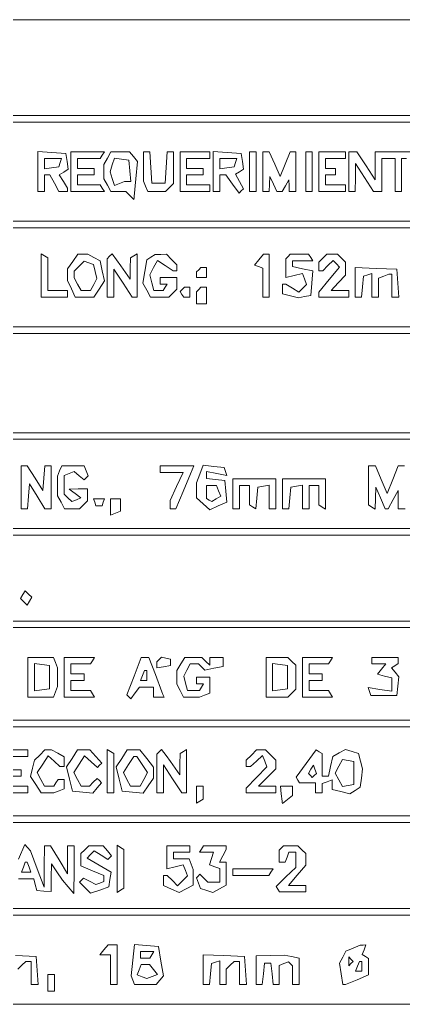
# Paper-space layout 'AN-01-DGE-004' of a CAD drawing. Header units: metres, sheet in millimetres. Extents: x 12 to 193, y 4 to 291.
# Drawn here: x 114.35 to 128.58, y 78.78 to 115.36 of the extents above; entities that cross this region are included whole.
import ezdxf

# ---------------------------------------------------------------- set-up
doc = ezdxf.new("R2010")
doc.units = ezdxf.units.M
doc.layers.add('DGE_CONTORNOS', color=7, linetype='Continuous', lineweight=0)
doc.layers.add('DGE_DATOS', color=7, linetype='Continuous', lineweight=0)

# ---------------------------------------------------------------- blocks, each defined once
blk = doc.blocks.new('LP_REF_DGE_MT_004')
at = {"layer": 'DGE_CONTORNOS'}
for points in [[(180.58, 113.582), (180.58, 111.801), (120.727, 111.801), (60.874, 111.801), (60.874, 113.582), (60.874, 115.362), (120.727, 115.362), (180.58, 115.362)], [(180.58, 109.714), (180.58, 107.873), (120.727, 107.873), (60.874, 107.873), (60.874, 109.714), (60.874, 111.556), (120.727, 111.556), (180.58, 111.556)], [(115.018, 109.721), (115.018, 108.978), (115.141, 108.978), (115.263, 108.978), (115.263, 109.285), (115.263, 109.591), (115.365, 109.591), (115.467, 109.591), (115.632, 109.285), (115.796, 108.978), (115.959, 108.978), (116.123, 108.978), (116.123, 109.041), (116.123, 109.104), (115.969, 109.351), (115.816, 109.599), (115.98, 109.701), (116.144, 109.803), (116.103, 110.096), (116.061, 110.389), (115.54, 110.427), (115.018, 110.465)], [(115.847, 110.052), (115.797, 109.898), (115.53, 109.859), (115.263, 109.82), (115.263, 110.013), (115.263, 110.205), (115.581, 110.205), (115.898, 110.205)], [(116.246, 109.714), (116.246, 108.978), (116.867, 108.978), (117.488, 108.978), (117.412, 109.1), (117.336, 109.223), (116.914, 109.223), (116.491, 109.223), (116.491, 109.407), (116.491, 109.591), (116.798, 109.591), (117.105, 109.591), (117.105, 109.714), (117.105, 109.837), (116.798, 109.837), (116.491, 109.837), (116.491, 110.021), (116.491, 110.205), (116.914, 110.205), (117.336, 110.205), (117.412, 110.328), (117.488, 110.451), (116.867, 110.451), (116.246, 110.451)], [(117.6, 110.213), (117.473, 109.976), (117.473, 109.714), (117.473, 109.453), (117.6, 109.215), (117.728, 108.978), (118.006, 108.978), (118.284, 108.978), (118.431, 108.83), (118.578, 108.683), (118.589, 108.738), (118.6, 108.793), (118.66, 109.444), (118.72, 110.095), (118.573, 110.273), (118.425, 110.451), (118.077, 110.451), (117.728, 110.451)], [(118.433, 109.745), (118.471, 109.346), (118.351, 109.346), (118.23, 109.346), (118.047, 109.276), (117.864, 109.205), (117.783, 109.46), (117.702, 109.714), (117.783, 109.967), (117.863, 110.22), (118.128, 110.182), (118.394, 110.144)], [(118.947, 109.908), (118.947, 109.366), (119.021, 109.172), (119.096, 108.978), (119.426, 108.978), (119.757, 108.978), (119.904, 109.125), (120.052, 109.272), (120.052, 109.862), (120.052, 110.451), (119.936, 110.451), (119.82, 110.451), (119.782, 109.868), (119.745, 109.285), (119.499, 109.285), (119.254, 109.285), (119.216, 109.868), (119.179, 110.451), (119.063, 110.451), (118.947, 110.451)], [(120.297, 109.714), (120.297, 108.978), (120.85, 108.978), (121.402, 108.978), (121.402, 109.1), (121.402, 109.223), (120.972, 109.223), (120.543, 109.223), (120.543, 109.407), (120.543, 109.591), (120.85, 109.591), (121.157, 109.591), (121.157, 109.714), (121.157, 109.837), (120.85, 109.837), (120.543, 109.837), (120.543, 110.021), (120.543, 110.205), (120.972, 110.205), (121.402, 110.205), (121.402, 110.328), (121.402, 110.451), (120.85, 110.451), (120.297, 110.451)], [(121.525, 109.721), (121.525, 108.978), (121.648, 108.978), (121.771, 108.978), (121.771, 109.285), (121.771, 109.591), (121.883, 109.591), (121.996, 109.591), (122.241, 109.254), (122.487, 108.917), (122.568, 108.998), (122.65, 109.079), (122.504, 109.351), (122.359, 109.623), (122.505, 109.713), (122.651, 109.803), (122.61, 110.096), (122.569, 110.389), (122.047, 110.427), (121.525, 110.465)], [(122.354, 110.052), (122.304, 109.898), (122.037, 109.859), (121.771, 109.82), (121.771, 110.013), (121.771, 110.205), (122.088, 110.205), (122.405, 110.205)], [(122.875, 109.714), (122.875, 108.978), (122.998, 108.978), (123.121, 108.978), (123.121, 109.714), (123.121, 110.451), (122.998, 110.451), (122.875, 110.451)], [(123.367, 109.714), (123.367, 108.978), (123.489, 108.978), (123.612, 108.978), (123.62, 109.254), (123.629, 109.53), (123.762, 109.254), (123.895, 108.978), (123.993, 108.978), (124.091, 108.978), (124.216, 109.192), (124.341, 109.407), (124.345, 109.192), (124.349, 108.978), (124.472, 108.978), (124.594, 108.978), (124.594, 109.714), (124.594, 110.451), (124.488, 110.451), (124.382, 110.451), (124.197, 109.99), (124.013, 109.53), (123.811, 109.99), (123.609, 110.451), (123.488, 110.451), (123.367, 110.451)], [(124.963, 109.714), (124.963, 108.978), (125.085, 108.978), (125.208, 108.978), (125.208, 109.714), (125.208, 110.451), (125.085, 110.451), (124.963, 110.451)], [(125.454, 109.714), (125.454, 108.978), (125.945, 108.978), (126.436, 108.978), (126.436, 109.1), (126.436, 109.223), (126.068, 109.223), (125.699, 109.223), (125.699, 109.407), (125.699, 109.591), (125.883, 109.591), (126.068, 109.591), (126.068, 109.714), (126.068, 109.837), (125.883, 109.837), (125.699, 109.837), (125.699, 110.021), (125.699, 110.205), (126.068, 110.205), (126.436, 110.205), (126.436, 110.328), (126.436, 110.451), (125.945, 110.451), (125.454, 110.451)], [(180.58, 105.786), (180.58, 103.944), (120.727, 103.944), (60.874, 103.944), (60.874, 105.786), (60.874, 107.627), (120.727, 107.627), (180.58, 107.627)], [(115.141, 105.854), (115.141, 105.049), (115.632, 105.049), (116.123, 105.049), (116.123, 105.172), (116.123, 105.294), (115.754, 105.294), (115.386, 105.294), (115.386, 105.901), (115.386, 106.508), (115.263, 106.584), (115.141, 106.659)], [(116.314, 106.372), (116.123, 106.099), (116.123, 105.887), (116.123, 105.674), (116.265, 105.362), (116.408, 105.049), (116.754, 105.049), (117.099, 105.049), (117.297, 105.351), (117.495, 105.653), (117.413, 106.027), (117.331, 106.401), (117.103, 106.523), (116.876, 106.645), (116.69, 106.645), (116.505, 106.645)], [(117.685, 106.57), (117.596, 106.481), (117.596, 105.765), (117.596, 105.049), (117.719, 105.049), (117.842, 105.049), (117.844, 105.571), (117.846, 106.092), (118.181, 105.572), (118.517, 105.051), (118.609, 105.05), (118.701, 105.049), (118.701, 105.854), (118.701, 106.659), (118.578, 106.584), (118.456, 106.508), (118.449, 106.116), (118.443, 105.724), (118.27, 105.97), (118.098, 106.215), (117.936, 106.437), (117.774, 106.659)], [(119.219, 106.541), (119.061, 106.441), (118.99, 106.007), (118.92, 105.574), (119.06, 105.311), (119.201, 105.049), (119.54, 105.049), (119.88, 105.049), (120.027, 105.196), (120.174, 105.344), (120.174, 105.565), (120.174, 105.786), (119.867, 105.786), (119.561, 105.786), (119.561, 105.663), (119.561, 105.54), (119.691, 105.54), (119.821, 105.54), (119.745, 105.417), (119.669, 105.294), (119.494, 105.294), (119.32, 105.294), (119.245, 105.59), (119.171, 105.885), (119.313, 106.151), (119.455, 106.416), (119.749, 106.224), (120.043, 106.031), (120.109, 106.031), (120.174, 106.031), (120.174, 106.145), (120.174, 106.259), (119.981, 106.452), (119.789, 106.645), (119.582, 106.643), (119.376, 106.641)], [(123.228, 106.441), (123.06, 106.237), (123.213, 106.185), (123.367, 106.133), (123.367, 105.591), (123.367, 105.049), (123.489, 105.049), (123.612, 105.049), (123.612, 105.847), (123.612, 106.645), (123.504, 106.645), (123.397, 106.645)], [(124.308, 106.563), (124.226, 106.481), (124.226, 106.131), (124.226, 105.781), (124.532, 105.858), (124.838, 105.934), (124.916, 105.729), (124.995, 105.523), (124.853, 105.381), (124.711, 105.239), (124.47, 105.39), (124.229, 105.54), (124.166, 105.54), (124.103, 105.54), (124.103, 105.358), (124.103, 105.176), (124.4, 105.102), (124.698, 105.027), (124.922, 105.07), (125.147, 105.112), (125.185, 105.573), (125.223, 106.034), (124.847, 106.109), (124.472, 106.185), (124.472, 106.292), (124.472, 106.399), (124.847, 106.399), (125.223, 106.399), (125.147, 106.522), (125.071, 106.645), (124.73, 106.645), (124.39, 106.645)], [(125.601, 106.498), (125.454, 106.35), (125.454, 106.191), (125.454, 106.031), (125.524, 106.031), (125.594, 106.031), (125.786, 106.223), (125.978, 106.415), (126.1, 106.293), (126.222, 106.171), (125.838, 105.705), (125.454, 105.238), (125.454, 105.144), (125.454, 105.049), (126.006, 105.049), (126.559, 105.049), (126.559, 105.172), (126.559, 105.294), (126.23, 105.294), (125.902, 105.294), (126.169, 105.579), (126.436, 105.863), (126.436, 106.106), (126.436, 106.35), (126.289, 106.498), (126.141, 106.645), (125.945, 106.645), (125.748, 106.645)], [(117.148, 106.003), (117.215, 105.746), (117.094, 105.52), (116.974, 105.294), (116.798, 105.294), (116.623, 105.294), (116.495, 105.532), (116.368, 105.769), (116.368, 105.891), (116.368, 106.014), (116.556, 106.201), (116.744, 106.389), (116.912, 106.324), (117.081, 106.26)], [(120.993, 106.072), (120.911, 105.99), (120.911, 105.888), (120.911, 105.786), (121.095, 105.786), (121.279, 105.786), (121.279, 105.97), (121.279, 106.154), (121.177, 106.154), (121.075, 106.154)], [(126.804, 105.6), (126.804, 105.049), (126.919, 105.049), (127.034, 105.049), (127.073, 105.438), (127.111, 105.828), (127.265, 105.878), (127.418, 105.929), (127.418, 105.489), (127.418, 105.049), (127.541, 105.049), (127.664, 105.049), (127.664, 105.404), (127.664, 105.759), (127.858, 105.834), (128.052, 105.908), (128.104, 105.908), (128.155, 105.908), (128.155, 105.479), (128.155, 105.049), (128.285, 105.049), (128.415, 105.049), (128.377, 105.571), (128.339, 106.092), (127.572, 106.122), (126.804, 106.152)], [(120.382, 105.339), (120.304, 105.26), (120.369, 105.155), (120.434, 105.049), (120.55, 105.049), (120.666, 105.049), (120.666, 105.233), (120.666, 105.417), (120.563, 105.417), (120.461, 105.417)], [(120.993, 105.335), (120.911, 105.253), (120.911, 105.028), (120.911, 104.803), (121.095, 104.803), (121.279, 104.803), (121.279, 105.11), (121.279, 105.417), (121.177, 105.417), (121.075, 105.417)], [(180.58, 101.857), (180.58, 100.015), (120.727, 100.015), (60.874, 100.015), (60.874, 101.857), (60.874, 103.698), (120.727, 103.698), (180.58, 103.698)], [(180.58, 98.112), (180.58, 96.455), (120.727, 96.455), (60.874, 96.455), (60.874, 98.112), (60.874, 99.77), (120.727, 99.77), (180.58, 99.77)], [(114.404, 97.989), (114.404, 97.191), (114.519, 97.191), (114.635, 97.191), (114.673, 97.652), (114.711, 98.112), (114.997, 97.652), (115.283, 97.191), (115.396, 97.191), (115.509, 97.191), (115.509, 97.989), (115.509, 98.787), (115.394, 98.787), (115.278, 98.787), (115.24, 98.327), (115.202, 97.867), (114.916, 98.327), (114.629, 98.787), (114.517, 98.787), (114.404, 98.787)], [(115.829, 98.593), (115.754, 98.399), (115.754, 98.033), (115.754, 97.666), (115.882, 97.429), (116.009, 97.191), (116.287, 97.191), (116.565, 97.191), (116.712, 97.339), (116.859, 97.486), (116.859, 97.707), (116.859, 97.928), (116.522, 97.924), (116.184, 97.92), (116.403, 97.754), (116.621, 97.589), (116.448, 97.522), (116.276, 97.456), (116.138, 97.594), (116, 97.732), (116, 98.079), (116, 98.427), (116.186, 98.498), (116.371, 98.569), (116.557, 98.415), (116.743, 98.261), (116.816, 98.335), (116.89, 98.409), (116.817, 98.598), (116.744, 98.787), (116.324, 98.787), (115.904, 98.787)], [(119.561, 98.665), (119.561, 98.542), (119.984, 98.542), (120.408, 98.542), (120.171, 98.02), (119.934, 97.498), (119.932, 97.345), (119.929, 97.191), (120.035, 97.191), (120.142, 97.191), (120.414, 97.836), (120.687, 98.481), (120.751, 98.634), (120.815, 98.787), (120.188, 98.787), (119.561, 98.787)], [(121.034, 98.48), (120.911, 98.158), (120.911, 97.878), (120.911, 97.598), (121.157, 97.375), (121.403, 97.152), (121.717, 97.296), (122.031, 97.439), (121.993, 97.837), (121.955, 98.235), (121.617, 98.274), (121.279, 98.313), (121.279, 98.443), (121.279, 98.573), (121.658, 98.497), (122.036, 98.421), (121.986, 98.574), (121.936, 98.726), (121.546, 98.765), (121.156, 98.803)], [(122.262, 97.744), (122.262, 97.191), (122.384, 97.191), (122.507, 97.191), (122.507, 97.621), (122.507, 98.051), (122.691, 98.051), (122.875, 98.051), (122.875, 97.69), (122.875, 97.329), (122.99, 97.258), (123.105, 97.187), (123.144, 97.587), (123.182, 97.987), (123.397, 98.028), (123.612, 98.069), (123.612, 97.63), (123.612, 97.191), (123.735, 97.191), (123.858, 97.191), (123.858, 97.744), (123.858, 98.296), (123.06, 98.296), (122.262, 98.296)], [(124.103, 97.744), (124.103, 97.191), (124.218, 97.191), (124.333, 97.191), (124.372, 97.589), (124.41, 97.987), (124.625, 98.028), (124.84, 98.069), (124.84, 97.63), (124.84, 97.191), (124.963, 97.191), (125.085, 97.191), (125.085, 97.621), (125.085, 98.051), (125.27, 98.051), (125.454, 98.051), (125.454, 97.69), (125.454, 97.329), (125.577, 97.253), (125.699, 97.177), (125.699, 97.737), (125.699, 98.296), (124.901, 98.296), (124.103, 98.296)], [(121.731, 97.854), (121.806, 97.658), (121.641, 97.555), (121.475, 97.453), (121.377, 97.514), (121.279, 97.574), (121.279, 97.813), (121.279, 98.051), (121.467, 98.051), (121.655, 98.051)], [(117.129, 97.428), (117.173, 97.296), (117.289, 97.296), (117.406, 97.296), (117.45, 97.428), (117.494, 97.56), (117.289, 97.56), (117.085, 97.56)], [(117.719, 97.257), (117.719, 96.954), (117.903, 97.024), (118.087, 97.095), (118.087, 97.327), (118.087, 97.56), (117.903, 97.56), (117.719, 97.56)], [(180.58, 94.613), (180.58, 93.017), (120.727, 93.017), (60.874, 93.017), (60.874, 94.613), (60.874, 96.209), (120.727, 96.209), (180.58, 96.209)], [(114.465, 93.999), (114.376, 93.855), (114.499, 93.732), (114.622, 93.61), (114.711, 93.754), (114.8, 93.898), (114.677, 94.021), (114.554, 94.143)], [(180.58, 91.053), (180.58, 89.334), (120.727, 89.334), (60.874, 89.334), (60.874, 91.053), (60.874, 92.772), (120.727, 92.772), (180.58, 92.772)], [(114.65, 90.93), (114.65, 90.193), (115.127, 90.193), (115.605, 90.193), (115.68, 90.388), (115.754, 90.582), (115.754, 90.93), (115.754, 91.278), (115.68, 91.472), (115.605, 91.667), (115.127, 91.667), (114.65, 91.667)], [(116, 90.93), (116, 90.193), (116.56, 90.193), (117.12, 90.193), (117.044, 90.316), (116.968, 90.439), (116.607, 90.439), (116.246, 90.439), (116.246, 90.623), (116.246, 90.807), (116.491, 90.807), (116.737, 90.807), (116.737, 90.93), (116.737, 91.053), (116.491, 91.053), (116.246, 91.053), (116.246, 91.237), (116.246, 91.421), (116.607, 91.421), (116.968, 91.421), (117.044, 91.544), (117.12, 91.667), (116.56, 91.667), (116, 91.667)], [(118.593, 90.974), (118.328, 90.28), (118.402, 90.206), (118.476, 90.132), (118.633, 90.347), (118.79, 90.562), (119.052, 90.562), (119.315, 90.562), (119.315, 90.378), (119.315, 90.193), (119.509, 90.193), (119.704, 90.193), (119.663, 90.289), (119.622, 90.384), (119.383, 91.025), (119.144, 91.667), (119.001, 91.667), (118.858, 91.667)], [(119.524, 91.589), (119.438, 91.503), (119.438, 91.392), (119.438, 91.281), (119.688, 91.32), (119.939, 91.36), (119.94, 91.482), (119.942, 91.605), (119.776, 91.64), (119.61, 91.675)], [(120.327, 91.423), (120.174, 91.179), (120.174, 90.924), (120.174, 90.668), (120.302, 90.431), (120.429, 90.193), (120.721, 90.193), (121.014, 90.193), (121.208, 90.268), (121.402, 90.342), (121.402, 90.636), (121.402, 90.93), (121.157, 90.93), (120.911, 90.93), (120.911, 90.807), (120.911, 90.684), (121.041, 90.684), (121.171, 90.684), (121.095, 90.562), (121.019, 90.439), (120.795, 90.439), (120.571, 90.439), (120.502, 90.704), (120.433, 90.97), (120.553, 91.195), (120.674, 91.421), (120.829, 91.421), (120.985, 91.421), (121.101, 91.308), (121.218, 91.194), (121.556, 91.261), (121.893, 91.327), (121.893, 91.497), (121.893, 91.667), (121.648, 91.667), (121.402, 91.667), (121.402, 91.519), (121.402, 91.372), (121.255, 91.519), (121.108, 91.667), (120.793, 91.667), (120.479, 91.667)], [(123.489, 90.93), (123.489, 90.193), (123.895, 90.193), (124.3, 90.193), (124.447, 90.341), (124.594, 90.488), (124.594, 90.93), (124.594, 91.372), (124.447, 91.519), (124.3, 91.667), (123.895, 91.667), (123.489, 91.667)], [(124.84, 90.93), (124.84, 90.193), (125.4, 90.193), (125.959, 90.193), (125.883, 90.316), (125.808, 90.439), (125.447, 90.439), (125.085, 90.439), (125.085, 90.623), (125.085, 90.807), (125.331, 90.807), (125.577, 90.807), (125.577, 90.93), (125.577, 91.053), (125.331, 91.053), (125.085, 91.053), (125.085, 91.237), (125.085, 91.421), (125.447, 91.421), (125.808, 91.421), (125.883, 91.544), (125.959, 91.667), (125.4, 91.667), (124.84, 91.667)], [(127.418, 91.544), (127.418, 91.421), (127.679, 91.421), (127.939, 91.421), (127.781, 91.231), (127.623, 91.04), (127.889, 90.971), (128.155, 90.901), (128.155, 90.654), (128.155, 90.407), (127.717, 90.478), (127.279, 90.549), (127.328, 90.402), (127.377, 90.255), (127.858, 90.255), (128.339, 90.255), (128.379, 90.6), (128.418, 90.945), (128.281, 91.111), (128.143, 91.276), (128.272, 91.356), (128.4, 91.436), (128.4, 91.551), (128.4, 91.667), (127.909, 91.667), (127.418, 91.667)], [(115.448, 90.93), (115.448, 90.5), (115.171, 90.461), (114.895, 90.422), (114.895, 90.93), (114.895, 91.438), (115.171, 91.399), (115.448, 91.36)], [(119.069, 90.991), (119.069, 90.807), (118.951, 90.807), (118.832, 90.807), (118.902, 90.991), (118.973, 91.176), (119.021, 91.176), (119.069, 91.176)], [(124.287, 90.93), (124.287, 90.5), (124.011, 90.461), (123.735, 90.422), (123.735, 90.93), (123.735, 91.438), (124.011, 91.399), (124.287, 91.36)], [(180.58, 87.431), (180.58, 85.774), (120.727, 85.774), (60.874, 85.774), (60.874, 87.431), (60.874, 89.088), (120.727, 89.088), (180.58, 89.088)], [(113.667, 87.431), (113.667, 86.633), (114.158, 86.633), (114.65, 86.633), (114.65, 86.756), (114.65, 86.878), (114.281, 86.878), (113.913, 86.878), (113.913, 87.063), (113.913, 87.247), (114.158, 87.247), (114.404, 87.247), (114.404, 87.37), (114.404, 87.492), (114.158, 87.492), (113.913, 87.492), (113.913, 87.738), (113.913, 87.983), (114.281, 87.983), (114.65, 87.983), (114.65, 88.106), (114.65, 88.229), (114.158, 88.229), (113.667, 88.229)], [(115.088, 88.036), (114.895, 87.843), (114.82, 87.544), (114.745, 87.245), (114.946, 86.939), (115.146, 86.633), (115.379, 86.633), (115.612, 86.633), (115.806, 86.707), (116, 86.782), (116, 86.953), (116, 87.124), (115.885, 87.124), (115.769, 87.124), (115.693, 87.001), (115.617, 86.878), (115.445, 86.878), (115.272, 86.878), (115.136, 87.132), (115, 87.386), (115.203, 87.695), (115.405, 88.004), (115.62, 87.81), (115.835, 87.615), (115.918, 87.615), (116, 87.615), (116, 87.795), (116, 87.975), (115.763, 88.102), (115.525, 88.229), (115.403, 88.229), (115.281, 88.229)], [(116.29, 87.914), (116.084, 87.598), (116.195, 87.146), (116.307, 86.694), (116.686, 86.657), (117.065, 86.62), (117.225, 86.814), (117.386, 87.007), (117.305, 87.088), (117.224, 87.169), (117.078, 87.024), (116.933, 86.878), (116.778, 86.878), (116.623, 86.878), (116.487, 87.132), (116.351, 87.386), (116.553, 87.695), (116.756, 88.004), (116.993, 87.79), (117.229, 87.576), (117.31, 87.656), (117.39, 87.736), (117.167, 87.983), (116.944, 88.229), (116.72, 88.229), (116.497, 88.229)], [(117.596, 87.438), (117.596, 86.633), (117.719, 86.633), (117.842, 86.633), (117.842, 87.362), (117.842, 88.092), (117.719, 88.168), (117.596, 88.243)], [(118.132, 87.914), (117.925, 87.598), (118.037, 87.146), (118.149, 86.694), (118.536, 86.657), (118.923, 86.619), (119.119, 86.899), (119.315, 87.179), (119.315, 87.38), (119.315, 87.582), (119.061, 87.905), (118.806, 88.229), (118.572, 88.229), (118.338, 88.229)], [(119.526, 88.154), (119.438, 88.065), (119.438, 87.349), (119.438, 86.633), (119.561, 86.633), (119.683, 86.633), (119.685, 87.155), (119.687, 87.676), (120.023, 87.156), (120.359, 86.635), (120.451, 86.634), (120.543, 86.633), (120.543, 87.438), (120.543, 88.243), (120.42, 88.168), (120.297, 88.092), (120.291, 87.7), (120.284, 87.308), (120.112, 87.554), (119.94, 87.799), (119.777, 88.021), (119.615, 88.243)], [(122.946, 88.036), (122.753, 87.843), (122.753, 87.729), (122.753, 87.615), (122.835, 87.615), (122.918, 87.615), (123.14, 87.816), (123.361, 88.017), (123.442, 87.808), (123.522, 87.599), (123.137, 87.202), (122.753, 86.805), (122.753, 86.719), (122.753, 86.633), (123.305, 86.633), (123.858, 86.633), (123.858, 86.756), (123.858, 86.878), (123.534, 86.878), (123.21, 86.878), (123.534, 87.202), (123.858, 87.526), (123.858, 87.684), (123.858, 87.843), (123.665, 88.036), (123.472, 88.229), (123.305, 88.229), (123.139, 88.229)], [(124.978, 87.72), (124.603, 87.21), (124.667, 87.106), (124.732, 87.001), (125.031, 87.001), (125.331, 87.001), (125.331, 86.817), (125.331, 86.633), (125.454, 86.633), (125.577, 86.633), (125.577, 86.804), (125.577, 86.975), (125.761, 87.046), (125.945, 87.116), (125.945, 86.938), (125.945, 86.76), (126.271, 86.679), (126.597, 86.597), (126.793, 86.719), (126.988, 86.842), (127.029, 87.182), (127.069, 87.522), (126.998, 87.806), (126.927, 88.09), (126.686, 88.166), (126.445, 88.243), (126.205, 88.114), (125.965, 87.985), (125.884, 87.616), (125.803, 87.247), (125.69, 87.247), (125.577, 87.247), (125.577, 87.669), (125.577, 88.092), (125.465, 88.161), (125.353, 88.23)], [(118.891, 87.685), (119.087, 87.386), (118.951, 87.132), (118.815, 86.878), (118.64, 86.878), (118.464, 86.878), (118.328, 87.132), (118.193, 87.386), (118.388, 87.685), (118.584, 87.983), (118.64, 87.983), (118.695, 87.983)], [(126.743, 87.37), (126.743, 86.943), (126.536, 86.903), (126.33, 86.864), (126.194, 87.117), (126.059, 87.37), (126.194, 87.623), (126.33, 87.875), (126.536, 87.836), (126.743, 87.796)], [(125.282, 87.28), (125.208, 87.206), (125.135, 87.28), (125.061, 87.353), (125.157, 87.509), (125.253, 87.664), (125.305, 87.509), (125.357, 87.354)], [(120.911, 86.564), (120.911, 86.25), (121.034, 86.326), (121.157, 86.402), (121.157, 86.64), (121.157, 86.878), (121.034, 86.878), (120.911, 86.878)], [(124.052, 86.602), (124.083, 86.326), (124.093, 86.28), (124.103, 86.235), (124.287, 86.387), (124.472, 86.54), (124.472, 86.709), (124.472, 86.878), (124.247, 86.878), (124.022, 86.878)], [(180.58, 83.932), (180.58, 82.336), (120.727, 82.336), (60.874, 82.336), (60.874, 83.932), (60.874, 85.528), (120.727, 85.528), (180.58, 85.528)], [(116.761, 84.521), (116.614, 84.374), (116.614, 84.147), (116.614, 83.919), (117.044, 83.74), (117.473, 83.56), (117.473, 83.449), (117.473, 83.339), (117.32, 83.283), (117.166, 83.228), (116.941, 83.345), (116.716, 83.461), (116.641, 83.386), (116.567, 83.312), (116.773, 83.107), (116.978, 82.901), (117.318, 83.02), (117.658, 83.139), (117.697, 83.412), (117.736, 83.685), (117.29, 83.948), (116.844, 84.211), (116.977, 84.345), (117.111, 84.478), (117.366, 84.319), (117.62, 84.16), (117.687, 84.227), (117.754, 84.294), (117.599, 84.481), (117.443, 84.669), (117.176, 84.669), (116.909, 84.669)], [(117.964, 83.809), (117.964, 82.935), (118.087, 83.011), (118.21, 83.087), (118.21, 83.809), (118.21, 84.531), (118.087, 84.607), (117.964, 84.683)], [(119.806, 84.237), (119.806, 83.804), (120.112, 83.881), (120.418, 83.958), (120.497, 83.751), (120.576, 83.545), (120.393, 83.361), (120.209, 83.178), (120.017, 83.371), (119.824, 83.564), (119.753, 83.564), (119.683, 83.564), (119.683, 83.377), (119.683, 83.19), (119.975, 83.057), (120.266, 82.924), (120.527, 83.064), (120.788, 83.204), (120.788, 83.496), (120.788, 83.789), (120.714, 83.983), (120.639, 84.177), (120.345, 84.177), (120.052, 84.177), (120.052, 84.3), (120.052, 84.423), (120.359, 84.423), (120.666, 84.423), (120.666, 84.546), (120.666, 84.669), (120.236, 84.669), (119.806, 84.669)], [(121.095, 84.546), (121.019, 84.423), (121.28, 84.423), (121.542, 84.423), (121.468, 84.192), (121.395, 83.961), (121.583, 83.889), (121.771, 83.817), (121.771, 83.567), (121.771, 83.318), (121.55, 83.318), (121.329, 83.318), (121.183, 83.463), (121.038, 83.609), (120.972, 83.542), (120.905, 83.476), (120.981, 83.279), (121.057, 83.082), (121.286, 83.009), (121.516, 82.936), (121.766, 83.07), (122.016, 83.204), (122.016, 83.629), (122.016, 84.055), (121.889, 84.055), (121.762, 84.055), (121.889, 84.292), (122.016, 84.53), (122.016, 84.599), (122.016, 84.669), (121.594, 84.669), (121.171, 84.669)], [(124.062, 84.587), (123.98, 84.505), (123.98, 84.28), (123.98, 84.055), (124.09, 84.055), (124.2, 84.055), (124.27, 84.239), (124.341, 84.423), (124.468, 84.423), (124.594, 84.423), (124.594, 84.139), (124.594, 83.855), (124.23, 83.506), (123.866, 83.158), (123.931, 83.054), (123.995, 82.95), (124.479, 82.95), (124.963, 82.95), (124.963, 83.073), (124.963, 83.195), (124.645, 83.195), (124.327, 83.195), (124.645, 83.573), (124.963, 83.951), (124.963, 84.162), (124.963, 84.374), (124.815, 84.521), (124.668, 84.669), (124.406, 84.669), (124.144, 84.669)], [(114.694, 83.871), (114.765, 83.686), (114.588, 83.686), (114.412, 83.686), (114.482, 83.871), (114.553, 84.055), (114.588, 84.055), (114.623, 84.055)], [(122.262, 83.686), (122.262, 83.564), (122.93, 83.564), (123.598, 83.564), (123.674, 83.686), (123.749, 83.809), (123.006, 83.809), (122.262, 83.809)], [(180.58, 80.433), (180.58, 78.775), (120.727, 78.775), (60.874, 78.775), (60.874, 80.433), (60.874, 82.09), (120.727, 82.09), (180.58, 82.09)], [(117.473, 80.801), (117.321, 80.617), (117.52, 80.617), (117.719, 80.617), (117.719, 80.065), (117.719, 79.512), (117.842, 79.512), (117.964, 79.512), (117.964, 80.249), (117.964, 80.985), (117.795, 80.985), (117.626, 80.985)], [(118.546, 80.417), (118.481, 79.835), (118.543, 79.674), (118.605, 79.512), (119.006, 79.512), (119.408, 79.512), (119.543, 79.675), (119.678, 79.838), (119.586, 80.381), (119.494, 80.924), (119.053, 80.961), (118.612, 80.998)], [(126.72, 80.862), (126.452, 80.754), (126.336, 80.532), (126.22, 80.31), (126.28, 79.911), (126.341, 79.512), (126.392, 79.512), (126.444, 79.512), (126.87, 79.69), (127.295, 79.868), (127.295, 80.174), (127.295, 80.48), (127.178, 80.552), (127.061, 80.625), (127.13, 80.805), (127.199, 80.985), (127.094, 80.978), (126.988, 80.97)], [(119.254, 80.617), (119.178, 80.494), (119.001, 80.494), (118.824, 80.494), (118.824, 80.617), (118.824, 80.74), (119.077, 80.74), (119.329, 80.74)], [(121.157, 80.062), (121.157, 79.512), (121.272, 79.512), (121.387, 79.512), (121.425, 79.902), (121.464, 80.291), (121.617, 80.342), (121.771, 80.392), (121.771, 79.952), (121.771, 79.512), (121.893, 79.512), (122.016, 79.512), (122.016, 79.794), (122.016, 80.077), (122.163, 80.224), (122.311, 80.372), (122.409, 80.372), (122.507, 80.372), (122.507, 79.942), (122.507, 79.512), (122.637, 79.512), (122.767, 79.512), (122.729, 80.034), (122.691, 80.556), (121.924, 80.584), (121.157, 80.612)], [(123.121, 80.046), (123.121, 79.512), (123.236, 79.512), (123.351, 79.512), (123.39, 79.911), (123.428, 80.31), (123.551, 80.31), (123.674, 80.31), (123.712, 79.911), (123.75, 79.512), (123.865, 79.512), (123.98, 79.512), (123.98, 79.867), (123.98, 80.222), (124.153, 80.289), (124.325, 80.355), (124.398, 80.281), (124.472, 80.208), (124.472, 79.86), (124.472, 79.512), (124.594, 79.512), (124.717, 79.512), (124.717, 80.001), (124.717, 80.49), (124.441, 80.546), (124.165, 80.603), (123.643, 80.591), (123.121, 80.579)], [(126.641, 80.29), (126.559, 80.208), (126.559, 80.372), (126.559, 80.535), (126.641, 80.453), (126.722, 80.372)], [(119.314, 80.066), (119.465, 79.883), (119.267, 79.807), (119.069, 79.731), (118.887, 79.801), (118.705, 79.871), (118.778, 80.06), (118.85, 80.249), (119.006, 80.249), (119.162, 80.249)], [(127.05, 80.187), (127.05, 80.003), (126.931, 80.003), (126.812, 80.003), (126.883, 80.187), (126.953, 80.372), (127.002, 80.372), (127.05, 80.372)], [(115.386, 79.573), (115.386, 79.267), (115.509, 79.267), (115.632, 79.267), (115.632, 79.573), (115.632, 79.88), (115.509, 79.88), (115.386, 79.88)]]:
    blk.add_lwpolyline(points, close=True, dxfattribs=at)
for points in [[(128.892, 110.451), (128.216, 110.451), (127.541, 110.451), (127.539, 109.929), (127.537, 109.407), (127.201, 109.928), (126.866, 110.449), (126.712, 110.45), (126.559, 110.451), (126.559, 109.714), (126.559, 108.978), (126.682, 108.978), (126.804, 108.978), (126.806, 109.499), (126.808, 110.021), (127.144, 109.5), (127.48, 108.979), (127.633, 108.978), (127.787, 108.978), (127.787, 109.591), (127.787, 110.205), (128.032, 110.205), (128.278, 110.205), (128.278, 109.591), (128.278, 108.978), (128.4, 108.978), (128.523, 108.978), (128.523, 109.591), (128.523, 110.205), (128.707, 110.205)], [(128.633, 98.787), (128.516, 98.787), (128.398, 98.787), (128.193, 98.274), (127.987, 97.76), (127.769, 98.274), (127.551, 98.787), (127.423, 98.787), (127.295, 98.787), (127.295, 98.058), (127.295, 97.329), (127.418, 97.253), (127.541, 97.177), (127.551, 97.583), (127.561, 97.989), (127.736, 97.59), (127.91, 97.191), (127.967, 97.191), (128.024, 97.191), (128.207, 97.529), (128.391, 97.867), (128.395, 97.529), (128.4, 97.191), (128.657, 97.191)], [(114.298, 83.441), (114.582, 83.441), (114.866, 83.441), (114.923, 83.223), (114.98, 83.005), (115.245, 82.985), (115.509, 82.965), (115.515, 83.479), (115.522, 83.993), (115.73, 83.693), (115.939, 83.393), (116.149, 83.141), (116.36, 82.888), (116.364, 83.778), (116.368, 84.669), (116.246, 84.669), (116.123, 84.669), (116.122, 84.147), (116.12, 83.625), (115.808, 84.147), (115.495, 84.669), (115.379, 84.669), (115.263, 84.669), (115.257, 83.901), (115.251, 83.134), (114.996, 83.809), (114.742, 84.484), (114.639, 84.597), (114.535, 84.709), (114.303, 84.167)], [(114.281, 80.077), (114.429, 80.224), (114.576, 80.372), (114.674, 80.372), (114.772, 80.372), (114.772, 79.942), (114.772, 79.512), (114.902, 79.512), (115.032, 79.512), (114.994, 80.034), (114.956, 80.556), (114.189, 80.584)]]:
    blk.add_lwpolyline(points, dxfattribs=at)

psp = doc.layouts.new('AN-01-DGE-004')

# ---------------------------------------------------------------- block references
at = {"layer": 'DGE_DATOS'}
psp.add_blockref('LP_REF_DGE_MT_004', (0, 0), dxfattribs=at)

doc.saveas('drawing.dxf')
